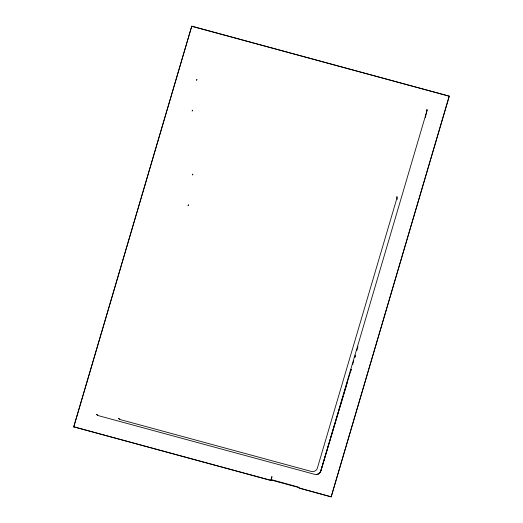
<?xml version="1.0" encoding="UTF-8"?>
<svg xmlns="http://www.w3.org/2000/svg" width="523" height="523" viewBox="0 0 523 523"><rect width="100%" height="100%" fill="white"/><g stroke="black" fill="none" stroke-linecap="round" stroke-linejoin="round"><path stroke-width="0.78" d="M426.905 110.778L426.905 109.431L427.01 110.876M425.291 117.603L426.931 110.673M73.691 426.807L269.495 480.088A3.301 0.536 16.4 0 0 271.862 480.212L297.953 487.292A3.282 0.53 16.4 0 0 300.83 488.593L331.236 496.85L449.309 96.193L191.764 26.15L73.691 426.807L269.28 479.879A2.399 0.386 16.4 0 0 270.999 479.97L271.927 476.643M271.777 477.316L271.888 476.832L271.097 479.82A2.399 0.386 16.4 0 1 272.718 480.009L298.077 487.024A2.393 0.386 16.4 0 1 298.777 487.462L298.81 487.514A2.393 0.386 16.4 0 0 300.516 488.338A2.419 0.392 16.4 0 0 301.287 488.574L331.236 496.85M192.536 175.055L192.83 174.035L192.673 174.545M196.589 80.45L196.877 79.424L196.726 79.941M192.15 111.144L192.444 110.124L192.287 110.634M188.097 205.748L188.391 204.728L188.241 205.238M73.769 426.984L191.764 26.15M343.258 395.989L320.769 471.105L426.761 111.438M331.164 496.68L449.231 96.016M320.769 471.105L343.232 395.944M343.703 394.375L347.442 381.849L343.729 394.427M347.913 380.286L351.188 369.323M352.594 364.623L353.764 360.713M354.699 357.575L355.398 355.228M356.804 350.534L357.974 346.618M350.521 371.735L351.221 369.388M354.738 357.654L355.437 355.307M320.534 471.739L319.108 473.518L316.873 474.505L319.108 473.518L320.514 471.772L318.18 474.1M317.062 474.459L314.826 474.387L98.788 415.759L96.546 414.379L97.644 415.543M192.627 26.536L448.518 95.977M119.558 419.459L118.499 418.335L120.721 419.708L311.388 471.452C313.859 472.256 316.788 470.406 317.356 468.183L396.807 198.583L396.944 196.583L397.225 199.315"/></g></svg>
